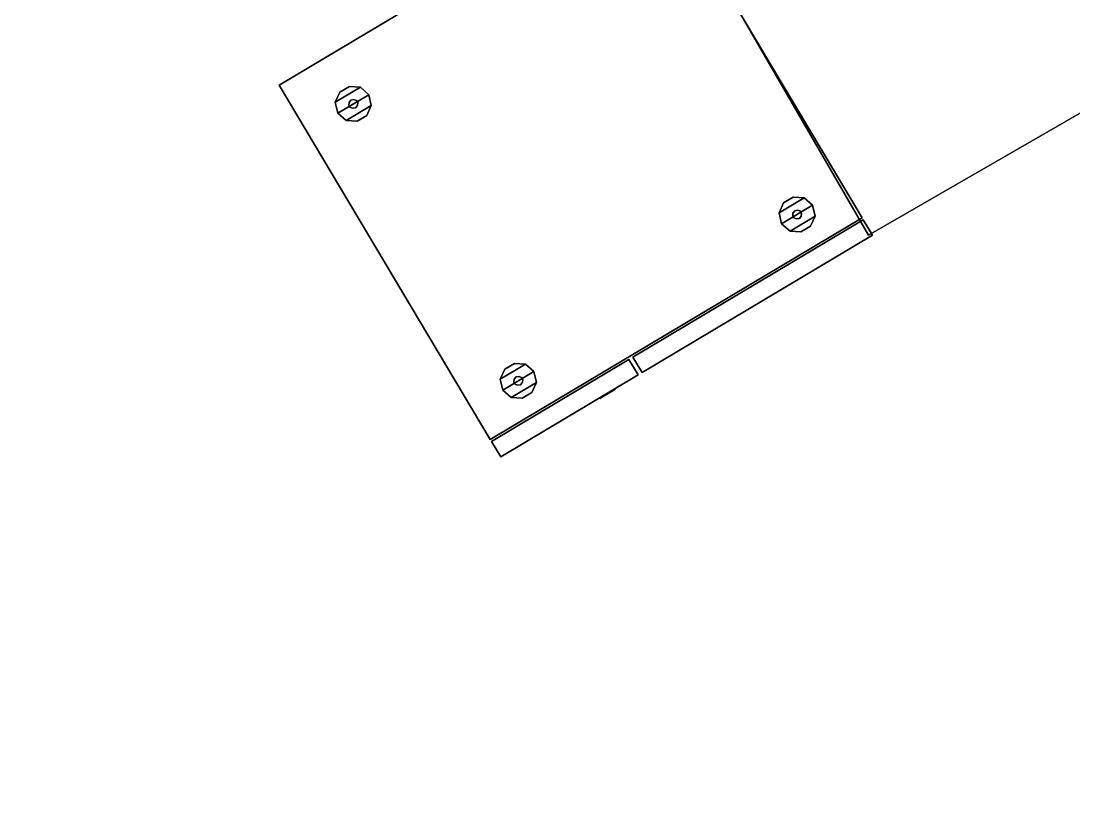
# Model space of a CAD drawing. Header units: inches. Extents: x 23 to 6400, y -2214 to 4412.
# Drawn here: x 948.7 to 1007, y 132.2 to 176.2 of the extents above; entities that cross this region are included whole.
import ezdxf

# ---------------------------------------------------------------- set-up
doc = ezdxf.new("R2010")
doc.units = ezdxf.units.IN
doc.header["$LTSCALE"] = 96
doc.header["$MEASUREMENT"] = 0
doc.layers.add('A-FURN-EXIST', color=33, linetype='Continuous')

# ---------------------------------------------------------------- blocks, each defined once
blk = doc.blocks.new('A$C1C1D4BE0 (5)')
at = {"invisible_edges": 15}
for points in [[(381.828, -70.049, 46.187), (381.828, -70.06, 46.159), (381.828, -70.318, 46.499)], [(381.828, -70.229, 47.559), (381.828, -70.396, 46.791), (381.828, -70.906, 47.357)], [(381.828, -70.885, 47.435), (381.828, -70.439, 47.72), (381.828, -70.229, 47.559)], [(381.828, -70.395, 45.903), (381.828, -70.409, 45.897), (381.828, -70.318, 46.499)], [(381.828, -71.119, 47.3), (381.828, -70.453, 46.577), (381.828, -72.837, 45.675)], [(381.828, -71.119, 47.3), (381.828, -72.837, 45.675), (381.828, -71.963, 47.52)], [(381.828, -73.391, 45.724), (381.828, -73.998, 47.3), (381.828, -73.154, 47.52)], [(381.828, -73.391, 45.724), (381.828, -74.665, 46.578), (381.828, -73.998, 47.3)], [(381.828, -74.211, 47.358), (381.828, -74.722, 46.792), (381.828, -74.888, 47.56)], [(381.828, -74.677, 47.721), (381.828, -74.232, 47.436), (381.828, -74.888, 47.56)], [(381.828, -74.722, 46.521), (381.828, -74.709, 45.898), (381.828, -74.723, 45.904)], [(381.828, -74.8, 46.5), (381.828, -75.057, 46.161), (381.828, -75.069, 46.188)]]:
    blk.add_3dface(points, dxfattribs=at)
at = {"color": 0, "flags": 1}
for tag, p, height, rotation in [('CAPPN', (246.566, 175.112, 27.25), 0.001, 180), ('CAPMG', (246.566, 175.112, 27.25), 0.001, 180), ('CAPMC', (246.566, 175.112, 27.25), 0.001, 180), ('CAPQT', (246.566, 175.112, 27.25), 0.001, 180), ('CAPDH', (246.566, 175.112, 27.25), 0.001, 180), ('CAPGC', (246.566, 175.112, 27.25), 0.001, 180), ('CAPPN', (345.797, 144.907, 28.25), 0.001, 239.73323), ('CAPMG', (345.797, 144.907, 28.25), 0.001, 239.73323), ('CAPMC', (345.797, 144.907, 28.25), 0.001, 239.73323), ('CAPDH', (345.797, 144.907, 28.25), 0.001, 239.73323), ('CAPGC', (345.797, 144.907, 28.25), 0.001, 239.73323), ('CAPQT', (345.797, 144.907, 28.25), 0.001, 239.73323), ('CAPPN', (246.566, 103.112, 27.25), 0.001, 180), ('CAPMG', (246.566, 103.112, 27.25), 0.001, 180), ('CAPMC', (246.566, 103.112, 27.25), 0.001, 180), ('CAPQT', (246.566, 103.112, 27.25), 0.001, 180), ('CAPDH', (246.566, 103.112, 27.25), 0.001, 180), ('CAPGC', (246.566, 103.112, 27.25), 0.001, 180), ('CAPTG', (272.889, 103.264), 2.5, 180), ('CAPPN', (272.889, 103.264), 0.001, 180), ('CAPMG', (272.889, 103.264), 0.001, 180), ('CAPMC', (272.889, 103.264), 0.001, 180), ('CAPQT', (272.889, 103.264), 0.001, 180), ('CAPDH', (272.889, 103.264), 0.001, 180), ('CAPGC', (272.889, 103.264), 0.001, 180), ('CAPPN', (246.566, 95.647, -27.25), 0.001, 270), ('CAPMG', (246.566, 95.647, -27.25), 0.001, 270), ('CAPMC', (246.566, 95.647, -27.25), 0.001, 270), ('CAPQT', (246.566, 95.647, -27.25), 0.001, 270), ('CAPDH', (246.566, 95.647, -27.25), 0.001, 270), ('CAPGC', (246.566, 95.647, -27.25), 0.001, 270), ('CAPPN', (351.907, 58.005, 28.25), 0.001, 120), ('CAPMG', (351.907, 58.005, 28.25), 0.001, 120), ('CAPMC', (351.907, 58.005, 28.25), 0.001, 120), ('CAPQT', (351.907, 58.005, 28.25), 0.001, 120), ('CAPDH', (351.907, 58.005, 28.25), 0.001, 120), ('CAPGC', (351.907, 58.005, 28.25), 0.001, 120), ('CAPPN', (364.149, 37.203), 0.001, 120.80365), ('CAPMG', (364.149, 37.203), 0.001, 120.80365), ('CAPMC', (364.149, 37.203), 0.001, 120.80365), ('CAPQT', (364.149, 37.203), 0.001, 120.80365), ('CAPDH', (364.149, 37.203), 0.001, 120.80365), ('CAPGC', (364.149, 37.203), 0.001, 120.80365), ('CAPPN', (358.55, 33.971), 0.001, 119.19635), ('CAPMG', (358.55, 33.971), 0.001, 119.19635), ('CAPMC', (358.55, 33.971), 0.001, 119.19635), ('CAPDH', (358.55, 33.971), 0.001, 119.19635), ('CAPGC', (358.55, 33.971), 0.001, 119.19635), ('CAPQT', (358.55, 33.971), 0.001, 119.19635)]:
    blk.add_attdef(tag, p, '', height=height, rotation=rotation, dxfattribs=at)
for tag, p, height in [('CAPTG', (249.083, 96.112), 2.5), ('CAPTG', (273.083, 96.112, 28.25), 2.5), ('CAPPN', (249.083, 96.112), 0.001), ('CAPMG', (249.083, 96.112), 0.001), ('CAPMC', (249.083, 96.112), 0.001), ('CAPQT', (249.083, 96.112), 0.001), ('CAPDH', (249.083, 96.112), 0.001), ('CAPGC', (249.083, 96.112), 0.001), ('CAPPN', (273.083, 96.112, 28.25), 0.001), ('CAPMG', (273.083, 96.112, 28.25), 0.001), ('CAPMC', (273.083, 96.112, 28.25), 0.001), ('CAPQT', (273.083, 96.112, 28.25), 0.001), ('CAPDH', (273.083, 96.112, 28.25), 0.001), ('CAPGC', (273.083, 96.112, 28.25), 0.001)]:
    blk.add_attdef(tag, p, '', height=height, dxfattribs=at)
blk = doc.blocks.new('A$C1C1D4BE0')
at = {"lineweight": -3, "flags": 1}
for tag, p, rotation in [('CAPPN', (29.083, 175.224, 27.25), 90), ('CAPMG', (29.083, 175.224, 27.25), 90), ('CAPMC', (29.083, 175.224, 27.25), 90), ('CAPQT', (29.083, 175.224, 27.25), 90), ('CAPDH', (29.083, 175.224, 27.25), 90), ('CAPGC', (29.083, 175.224, 27.25), 90), ('CAPPN', (29.083, 175.224, 26.75), 90), ('CAPMG', (29.083, 175.224, 26.75), 90), ('CAPMC', (29.083, 175.224, 26.75), 90), ('CAPQT', (29.083, 175.224, 26.75), 90), ('CAPDH', (29.083, 175.224, 26.75), 90), ('CAPGC', (29.083, 175.224, 26.75), 90), ('CAPPN', (53.083, 175.224, 27.25), 180), ('CAPMG', (53.083, 175.224, 27.25), 180), ('CAPMC', (53.083, 175.224, 27.25), 180), ('CAPQT', (53.083, 175.224, 27.25), 180), ('CAPDH', (53.083, 175.224, 27.25), 180), ('CAPGC', (53.083, 175.224, 27.25), 180), ('CAPPN', (109.066, 175.224, 27.25), 90), ('CAPMG', (109.066, 175.224, 27.25), 90), ('CAPMC', (109.066, 175.224, 27.25), 90), ('CAPQT', (109.066, 175.224, 27.25), 90), ('CAPDH', (109.066, 175.224, 27.25), 90), ('CAPGC', (109.066, 175.224, 27.25), 90), ('CAPPN', (109.066, 175.224, 26.75), 90), ('CAPMG', (109.066, 175.224, 26.75), 90), ('CAPMC', (109.066, 175.224, 26.75), 90), ('CAPQT', (109.066, 175.224, 26.75), 90), ('CAPDH', (109.066, 175.224, 26.75), 90), ('CAPGC', (109.066, 175.224, 26.75), 90), ('CAPPN', (133.066, 175.224, 27.25), 180), ('CAPMG', (133.066, 175.224, 27.25), 180), ('CAPMC', (133.066, 175.224, 27.25), 180), ('CAPQT', (133.066, 175.224, 27.25), 180), ('CAPDH', (133.066, 175.224, 27.25), 180), ('CAPGC', (133.066, 175.224, 27.25), 180), ('CAPPN', (247.065, 175.112, 27.25), 180), ('CAPMG', (247.065, 175.112, 27.25), 180), ('CAPMC', (247.065, 175.112, 27.25), 180), ('CAPQT', (247.065, 175.112, 27.25), 180), ('CAPDH', (247.065, 175.112, 27.25), 180), ('CAPGC', (247.065, 175.112, 27.25), 180), ('CAPPN', (346.296, 144.907, 28.25), 239.73323), ('CAPMG', (346.296, 144.907, 28.25), 239.73323), ('CAPMC', (346.296, 144.907, 28.25), 239.73323), ('CAPQT', (346.296, 144.907, 28.25), 239.73323), ('CAPDH', (346.296, 144.907, 28.25), 239.73323), ('CAPGC', (346.296, 144.907, 28.25), 239.73323), ('CAPPN', (109.065, 103.112, 27.25), 90), ('CAPMG', (109.065, 103.112, 27.25), 90), ('CAPMC', (109.065, 103.112, 27.25), 90), ('CAPQT', (109.065, 103.112, 27.25), 90), ('CAPDH', (109.065, 103.112, 27.25), 90), ('CAPGC', (109.065, 103.112, 27.25), 90), ('CAPPN', (199.065, 103.112, 27.25), 180), ('CAPMG', (199.065, 103.112, 27.25), 180), ('CAPMC', (199.065, 103.112, 27.25), 180), ('CAPQT', (199.065, 103.112, 27.25), 180), ('CAPDH', (199.065, 103.112, 27.25), 180), ('CAPGC', (199.065, 103.112, 27.25), 180), ('CAPPN', (247.065, 103.112, 27.25), 180), ('CAPMG', (247.065, 103.112, 27.25), 180), ('CAPMC', (247.065, 103.112, 27.25), 180), ('CAPQT', (247.065, 103.112, 27.25), 180), ('CAPDH', (247.065, 103.112, 27.25), 180), ('CAPGC', (247.065, 103.112, 27.25), 180), ('CAPMG', (273.388, 103.264), 180), ('CAPMC', (273.388, 103.264), 180), ('CAPQT', (273.388, 103.264), 180), ('CAPDH', (273.388, 103.264), 180), ('CAPGC', (273.388, 103.264), 180), ('CAPPN', (273.388, 103.264), 180), ('CAPPN', (247.923, 96.112, 27.25), 270), ('CAPMG', (247.923, 96.112, 27.25), 270), ('CAPMC', (247.923, 96.112, 27.25), 270), ('CAPQT', (247.923, 96.112, 27.25), 270), ('CAPDH', (247.923, 96.112, 27.25), 270), ('CAPGC', (247.923, 96.112, 27.25), 270), ('CAPPN', (352.407, 58.005, 28.25), 120), ('CAPMG', (352.407, 58.005, 28.25), 120), ('CAPMC', (352.407, 58.005, 28.25), 120), ('CAPQT', (352.407, 58.005, 28.25), 120), ('CAPDH', (352.407, 58.005, 28.25), 120), ('CAPGC', (352.407, 58.005, 28.25), 120), ('CAPPN', (364.648, 37.203), 120.80365), ('CAPMG', (364.648, 37.203), 120.80365), ('CAPMC', (364.648, 37.203), 120.80365), ('CAPQT', (364.648, 37.203), 120.80365), ('CAPDH', (364.648, 37.203), 120.80365), ('CAPGC', (364.648, 37.203), 120.80365), ('CAPPN', (359.049, 33.971), 119.19635), ('CAPMG', (359.049, 33.971), 119.19635), ('CAPMC', (359.049, 33.971), 119.19635), ('CAPDH', (359.049, 33.971), 119.19635), ('CAPGC', (359.049, 33.971), 119.19635), ('CAPQT', (359.049, 33.971), 119.19635)]:
    blk.add_attdef(tag, p, '', height=0.001, rotation=rotation, dxfattribs=at)
for tag, p in [('CAPPN', (109.923, 96.112, 27.25)), ('CAPMG', (109.923, 96.112, 27.25)), ('CAPMC', (109.923, 96.112, 27.25)), ('CAPQT', (109.923, 96.112, 27.25)), ('CAPDH', (109.923, 96.112, 27.25)), ('CAPGC', (109.923, 96.112, 27.25)), ('CAPPN', (157.923, 96.112, 27.25)), ('CAPMG', (157.923, 96.112, 27.25)), ('CAPMC', (157.923, 96.112, 27.25)), ('CAPQT', (157.923, 96.112, 27.25)), ('CAPDH', (157.923, 96.112, 27.25)), ('CAPGC', (157.923, 96.112, 27.25)), ('CAPPN', (249.583, 96.112)), ('CAPMG', (249.583, 96.112)), ('CAPMC', (249.583, 96.112)), ('CAPQT', (249.583, 96.112)), ('CAPDH', (249.583, 96.112)), ('CAPGC', (249.583, 96.112)), ('CAPPN', (273.583, 96.112, 28.25)), ('CAPMG', (273.583, 96.112, 28.25)), ('CAPMC', (273.583, 96.112, 28.25)), ('CAPQT', (273.583, 96.112, 28.25)), ('CAPDH', (273.583, 96.112, 28.25)), ('CAPGC', (273.583, 96.112, 28.25)), ('CAPPN', (29.941, 24.112, 27.25)), ('CAPMG', (29.941, 24.112, 27.25)), ('CAPMC', (29.941, 24.112, 27.25)), ('CAPQT', (29.941, 24.112, 27.25)), ('CAPDH', (29.941, 24.112, 27.25)), ('CAPGC', (29.941, 24.112, 27.25)), ('CAPPN', (109.923, 24.112, 27.25)), ('CAPMG', (109.923, 24.112, 27.25)), ('CAPMC', (109.923, 24.112, 27.25)), ('CAPQT', (109.923, 24.112, 27.25)), ('CAPDH', (109.923, 24.112, 27.25)), ('CAPGC', (109.923, 24.112, 27.25))]:
    blk.add_attdef(tag, p, '', height=0.001, dxfattribs=at)
at = {"lineweight": -3}
mesh = blk.add_polyface(dxfattribs=at)
corners = [(359.129, 106.111, 27), (329.684, 101.361, 27), (352.948, 141.655, 27), (372.975, 130.092, 27), (329.316, 99.986, 27), (357.488, 99.986, 27), (357.674, 97.859, 27), (329.358, 99.509, 27), (358.227, 95.796, 27), (329.482, 99.046, 27), (359.129, 93.861, 27), (329.684, 98.611, 27), (352.948, 58.317, 27), (372.975, 69.88, 27), (329.358, 100.464, 27), (357.674, 102.113, 27), (329.482, 100.927, 27), (358.227, 104.176, 27)]
mesh.append_faces([[corners[k] for k in face] for face in [(0, 1, 2, 3)]], dxfattribs={"vtx0": -1})
mesh.append_faces([[corners[k] for k in face] for face in [(4, 5, 6, 7), (8, 9, 7, 6), (9, 8, 10, 11), (5, 4, 14, 15), (15, 14, 16, 17), (1, 0, 17, 16)]], dxfattribs={"vtx0": -1, "vtx2": -1})
mesh.append_faces([[corners[k] for k in face] for face in [(12, 11, 10, 13)]], dxfattribs={"vtx1": -1})
mesh = blk.add_polyface(dxfattribs=at)
corners = [(329.684, 101.361, 28.25), (359.129, 106.111, 28.25), (372.975, 130.092, 28.25), (352.948, 141.655, 28.25), (358.227, 104.176, 28.25), (329.482, 100.927, 28.25), (329.358, 100.464, 28.25), (357.674, 102.113, 28.25), (357.674, 97.859, 28.25), (357.488, 99.986, 28.25), (329.316, 99.986, 28.25), (329.358, 99.509, 28.25), (329.482, 99.046, 28.25), (358.227, 95.796, 28.25), (359.129, 93.861, 28.25), (329.684, 98.611, 28.25), (372.975, 69.88, 28.25), (352.948, 58.317, 28.25)]
mesh.append_faces([[corners[k] for k in face] for face in [(0, 1, 2, 3)]], dxfattribs={"vtx0": -1})
mesh.append_faces([[corners[k] for k in face] for face in [(16, 14, 15, 17)]], dxfattribs={"vtx1": -1})
mesh.append_faces([[corners[k] for k in face] for face in [(4, 1, 0, 5), (5, 6, 7, 4), (8, 9, 10, 11), (11, 12, 13, 8), (14, 13, 12, 15), (6, 10, 9, 7)]], dxfattribs={"vtx1": -1, "vtx3": -1})
mesh = blk.add_polyface(dxfattribs=at)
corners = [(380.59, 57.331, 47.125), (379.731, 56.819, 47.125), (379.731, 56.819, 35.75), (380.59, 57.331, 35.75), (372.972, 70.108, 47.125), (372.972, 70.108, 35.75), (372.113, 69.596, 35.75), (372.113, 69.596, 47.125)]
mesh.append_faces([[corners[k] for k in face] for face in [(0, 1, 2, 3), (4, 5, 6, 7), (3, 5, 4, 0), (2, 6, 5, 3), (1, 0, 4, 7)]])
mesh = blk.add_polyface(dxfattribs=at)
corners = [(380.59, 57.331, 63.531), (379.731, 56.819, 63.531), (379.731, 56.819, 47.469), (380.59, 57.331, 47.469), (372.972, 70.108, 63.531), (372.972, 70.108, 47.469), (372.113, 69.596, 47.469), (372.113, 69.596, 63.531)]
mesh.append_faces([[corners[k] for k in face] for face in [(0, 1, 2, 3), (4, 5, 6, 7), (3, 5, 4, 0), (1, 0, 4, 7), (2, 6, 5, 3)]])
mesh = blk.add_polyface(dxfattribs=at)
corners = [(379.731, 56.819, 35.375), (380.59, 57.331, 35.375), (372.972, 70.108, 35.375), (372.113, 69.596, 35.375), (379.731, 56.819, 24), (372.113, 69.596, 24), (372.972, 70.108, 24), (380.59, 57.331, 24)]
mesh.append_faces([[corners[k] for k in face] for face in [(0, 1, 2, 3), (4, 5, 6, 7), (2, 6, 5, 3), (7, 6, 2, 1), (1, 0, 4, 7)]])
mesh = blk.add_polyface(dxfattribs=at)
corners = [(380.59, 57.331, 23.625), (379.731, 56.819, 23.625), (379.731, 56.819, 12.25), (380.59, 57.331, 12.25), (372.972, 70.108, 23.625), (372.972, 70.108, 12.25), (372.113, 69.596, 12.25), (372.113, 69.596, 23.625)]
mesh.append_faces([[corners[k] for k in face] for face in [(0, 1, 2, 3), (4, 5, 6, 7), (3, 5, 4, 0), (2, 6, 5, 3), (1, 0, 4, 7)]])
mesh = blk.add_polyface(dxfattribs=at)
corners = [(380.59, 57.331, 11.875), (379.731, 56.819, 11.875), (379.731, 56.819, 0.5), (380.59, 57.331, 0.5), (372.972, 70.108, 11.875), (372.972, 70.108, 0.5), (372.113, 69.596, 0.5), (372.113, 69.596, 11.875)]
mesh.append_faces([[corners[k] for k in face] for face in [(0, 1, 2, 3), (4, 5, 6, 7), (3, 5, 4, 0), (1, 0, 4, 7), (2, 6, 5, 3)]])
mesh = blk.add_polyface(dxfattribs=at)
corners = [(364.648, 37.203, 63.531), (352.358, 57.818, 63.531), (352.358, 57.818, 0.5), (364.648, 37.203, 0.5), (384.296, 48.917, 63.531), (372.006, 69.532, 63.531), (372.006, 69.532, 0.5), (384.296, 48.917, 0.5)]
mesh.append_faces([[corners[k] for k in face] for face in [(0, 1, 2, 3), (0, 4, 5, 1), (6, 2, 1, 5), (4, 0, 3, 7), (4, 7, 6, 5), (7, 3, 2, 6)]])
mesh = blk.add_polyface(dxfattribs=at)
corners = [(371.312, 66.79), (371.312, 66.79, 0.125), (371.918, 66.933, 0.125), (371.918, 66.933), (370.898, 66.325), (370.898, 66.325, 0.125), (372.79, 66.142), (372.79, 66.142, 0.125), (372.751, 65.537, 0.125), (372.751, 65.537), (372.47, 66.679), (372.47, 66.679, 0.125), (372.337, 65.072), (372.337, 65.072, 0.125), (371.731, 64.929, 0.125), (371.731, 64.929), (371.179, 65.182, 0.125), (371.179, 65.182), (370.859, 65.719, 0.125), (370.859, 65.719)]
mesh.append_faces([[corners[k] for k in face] for face in [(0, 1, 2, 3), (4, 5, 1, 0), (6, 7, 8, 9), (10, 11, 7, 6), (12, 13, 14, 15), (15, 14, 16, 17), (17, 16, 18, 19), (9, 8, 13, 12), (3, 2, 11, 10), (19, 18, 5, 4)]])
mesh.append_faces([[corners[k] for k in face] for face in [(14, 5, 18, 16)]], dxfattribs={"vtx0": -1})
mesh.append_faces([[corners[k] for k in face] for face in [(13, 1, 5, 14)]], dxfattribs={"vtx0": -1, "vtx2": -1})
mesh.append_faces([[corners[k] for k in face] for face in [(13, 8, 2, 1)]], dxfattribs={"vtx1": -1, "vtx3": -1})
mesh.append_faces([[corners[k] for k in face] for face in [(8, 7, 11, 2)]], dxfattribs={"vtx3": -1})
mesh = blk.add_polyface(dxfattribs=at)
corners = [(372.039, 66.059, 0.5), (372.066, 65.893, 0.5), (372.066, 65.893, 0.125), (372.039, 66.059, 0.125), (371.906, 66.161, 0.125), (371.906, 66.161, 0.5), (371.75, 66.177, 0.125), (371.643, 66.113, 0.125), (371.643, 66.113, 0.5), (371.75, 66.177, 0.5), (371.583, 65.969, 0.125), (371.583, 65.969, 0.5), (372.006, 65.748, 0.5), (371.899, 65.684, 0.5), (371.899, 65.684, 0.125), (372.006, 65.748, 0.125), (371.743, 65.701, 0.5), (371.743, 65.701, 0.125), (371.61, 65.803, 0.5), (371.61, 65.803, 0.125)]
mesh.append_faces([[corners[k] for k in face] for face in [(0, 1, 2, 3), (3, 4, 5, 0), (6, 7, 8, 9), (7, 10, 11, 8), (12, 13, 14, 15), (13, 16, 17, 14), (16, 18, 19, 17), (10, 19, 18, 11), (1, 12, 15, 2), (4, 6, 9, 5)]])
mesh = blk.add_polyface(dxfattribs=at)
corners = [(384.404, 48.981, 63.531), (385.263, 49.494, 63.531), (380.718, 57.117, 63.531), (379.859, 56.604, 63.531), (385.263, 49.494, 0.5), (380.718, 57.117, 0.5), (384.404, 48.981, 0.5), (379.859, 56.604, 0.5)]
mesh.append_faces([[corners[k] for k in face] for face in [(0, 1, 2, 3), (4, 5, 2, 1), (1, 0, 6, 4), (2, 5, 7, 3), (4, 6, 7, 5)]])
mesh = blk.add_polyface(dxfattribs=at)
corners = [(382.025, 54.985, 49.469), (381.993, 55.039, 49.219), (381.641, 55.629, 49.906), (381.769, 55.415, 49.969), (381.897, 55.2, 49.906), (381.993, 55.039, 49.719), (381.769, 55.415, 48.969), (381.641, 55.629, 49.062), (381.545, 55.791, 49.219), (381.513, 55.844, 49.469), (381.897, 55.2, 49.062), (381.545, 55.791, 49.719)]
mesh.append_faces([[corners[k] for k in face] for face in [(0, 3, 4, 5)]], dxfattribs={"vtx0": -1})
mesh.append_faces([[corners[k] for k in face] for face in [(0, 1, 2, 3), (10, 6, 9, 11), (1, 10, 11, 2)]], dxfattribs={"vtx1": -1, "vtx3": -1})
mesh.append_faces([[corners[k] for k in face] for face in [(6, 7, 8, 9)]], dxfattribs={"vtx3": -1})
mesh = blk.add_polyface(dxfattribs=at)
corners = [(380.53, 51.329), (380.53, 51.329, 0.125), (381.136, 51.472, 0.125), (381.136, 51.472), (380.116, 50.864), (380.116, 50.864, 0.125), (381.687, 51.219, 0.125), (381.687, 51.219), (380.077, 50.258), (380.077, 50.258, 0.125), (382.008, 50.682), (382.008, 50.682, 0.125), (381.968, 50.076, 0.125), (381.968, 50.076), (381.554, 49.611), (381.554, 49.611, 0.125), (380.948, 49.468, 0.125), (380.948, 49.468), (380.397, 49.722, 0.125), (380.397, 49.722)]
mesh.append_faces([[corners[k] for k in face] for face in [(0, 1, 2, 3), (4, 5, 1, 0), (3, 2, 6, 7), (8, 9, 5, 4), (10, 11, 12, 13), (14, 15, 16, 17), (17, 16, 18, 19), (13, 12, 15, 14), (7, 6, 11, 10), (19, 18, 9, 8)]])
mesh.append_faces([[corners[k] for k in face] for face in [(16, 5, 9, 18)]], dxfattribs={"vtx0": -1})
mesh.append_faces([[corners[k] for k in face] for face in [(15, 1, 5, 16)]], dxfattribs={"vtx0": -1, "vtx2": -1})
mesh.append_faces([[corners[k] for k in face] for face in [(15, 12, 2, 1)]], dxfattribs={"vtx1": -1, "vtx3": -1})
mesh.append_faces([[corners[k] for k in face] for face in [(12, 11, 6, 2)]], dxfattribs={"vtx3": -1})
mesh = blk.add_polyface(dxfattribs=at)
corners = [(381.257, 50.598, 0.5), (381.283, 50.432, 0.5), (381.283, 50.432, 0.125), (381.257, 50.598, 0.125), (381.123, 50.7, 0.125), (381.123, 50.7, 0.5), (380.968, 50.717, 0.125), (380.861, 50.653, 0.125), (380.861, 50.653, 0.5), (380.968, 50.717, 0.5), (380.801, 50.508, 0.125), (380.801, 50.508, 0.5), (381.224, 50.287, 0.5), (381.117, 50.223, 0.5), (381.117, 50.223, 0.125), (381.224, 50.287, 0.125), (380.961, 50.24, 0.5), (380.961, 50.24, 0.125), (380.828, 50.342, 0.5), (380.828, 50.342, 0.125)]
mesh.append_faces([[corners[k] for k in face] for face in [(0, 1, 2, 3), (3, 4, 5, 0), (6, 7, 8, 9), (7, 10, 11, 8), (12, 13, 14, 15), (13, 16, 17, 14), (16, 18, 19, 17), (10, 19, 18, 11), (1, 12, 15, 2), (4, 6, 9, 5)]])
mesh = blk.add_polyface(dxfattribs=at)
corners = [(366.615, 40.923), (366.615, 40.923, 0.125), (366.201, 40.457, 0.125), (366.201, 40.457), (365.595, 40.314, 0.125), (365.595, 40.314), (364.724, 41.105), (364.724, 41.105, 0.125), (364.763, 41.71, 0.125), (364.763, 41.71), (365.044, 40.568), (365.044, 40.568, 0.125), (365.177, 42.175), (365.177, 42.175, 0.125), (365.783, 42.318, 0.125), (365.783, 42.318), (366.334, 42.065), (366.334, 42.065, 0.125), (366.654, 41.528, 0.125), (366.654, 41.528)]
mesh.append_faces([[corners[k] for k in face] for face in [(0, 1, 2, 3), (3, 2, 4, 5), (6, 7, 8, 9), (10, 11, 7, 6), (12, 13, 14, 15), (9, 8, 13, 12), (16, 17, 18, 19), (15, 14, 17, 16), (5, 4, 11, 10), (19, 18, 1, 0)]])
mesh.append_faces([[corners[k] for k in face] for face in [(4, 8, 7, 11)]], dxfattribs={"vtx0": -1})
mesh.append_faces([[corners[k] for k in face] for face in [(2, 13, 8, 4)]], dxfattribs={"vtx0": -1, "vtx2": -1})
mesh.append_faces([[corners[k] for k in face] for face in [(2, 1, 14, 13)]], dxfattribs={"vtx1": -1, "vtx3": -1})
mesh.append_faces([[corners[k] for k in face] for face in [(1, 18, 17, 14)]], dxfattribs={"vtx3": -1})
mesh = blk.add_polyface(dxfattribs=at)
corners = [(365.615, 41.563, 0.125), (365.507, 41.499, 0.125), (365.507, 41.499, 0.5), (365.615, 41.563, 0.5), (365.93, 41.278, 0.5), (365.871, 41.134, 0.5), (365.871, 41.134, 0.125), (365.93, 41.278, 0.125), (365.763, 41.07, 0.5), (365.763, 41.07, 0.125), (365.448, 41.355, 0.125), (365.474, 41.188, 0.125), (365.474, 41.188, 0.5), (365.448, 41.355, 0.5), (365.608, 41.086, 0.5), (365.608, 41.086, 0.125), (365.904, 41.444, 0.5), (365.904, 41.444, 0.125), (365.77, 41.547, 0.125), (365.77, 41.547, 0.5)]
mesh.append_faces([[corners[k] for k in face] for face in [(0, 1, 2, 3), (4, 5, 6, 7), (5, 8, 9, 6), (10, 11, 12, 13), (14, 12, 11, 15), (8, 14, 15, 9), (16, 4, 7, 17), (17, 18, 19, 16), (1, 10, 13, 2), (18, 0, 3, 19)]])

msp = doc.modelspace()

# ---------------------------------------------------------------- block references
at = {"layer": 'A-FURN-EXIST', "rotation": 270}
msp.add_blockref('A$C1C1D4BE0', (925.76, 537.322), dxfattribs=at)
at = {"layer": 'A-FURN-EXIST', "xscale": -1, "rotation": 90}
msp.add_blockref('A$C1C1D4BE0 (5)', (878.608, 514.035), dxfattribs=at)

doc.saveas('drawing.dxf')
